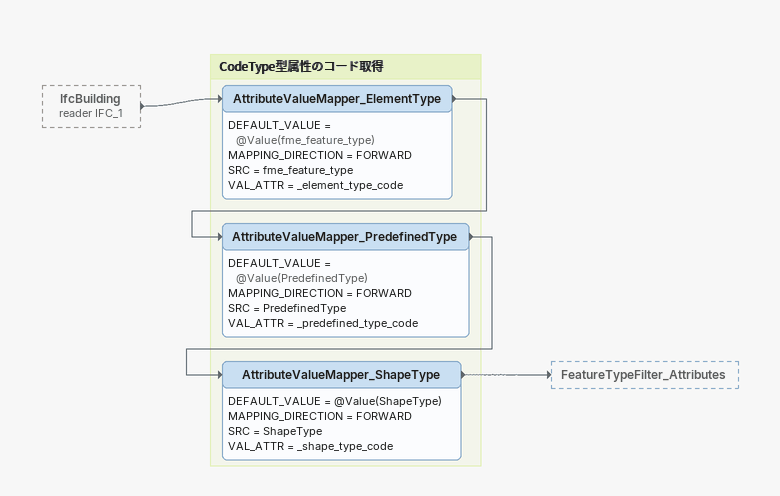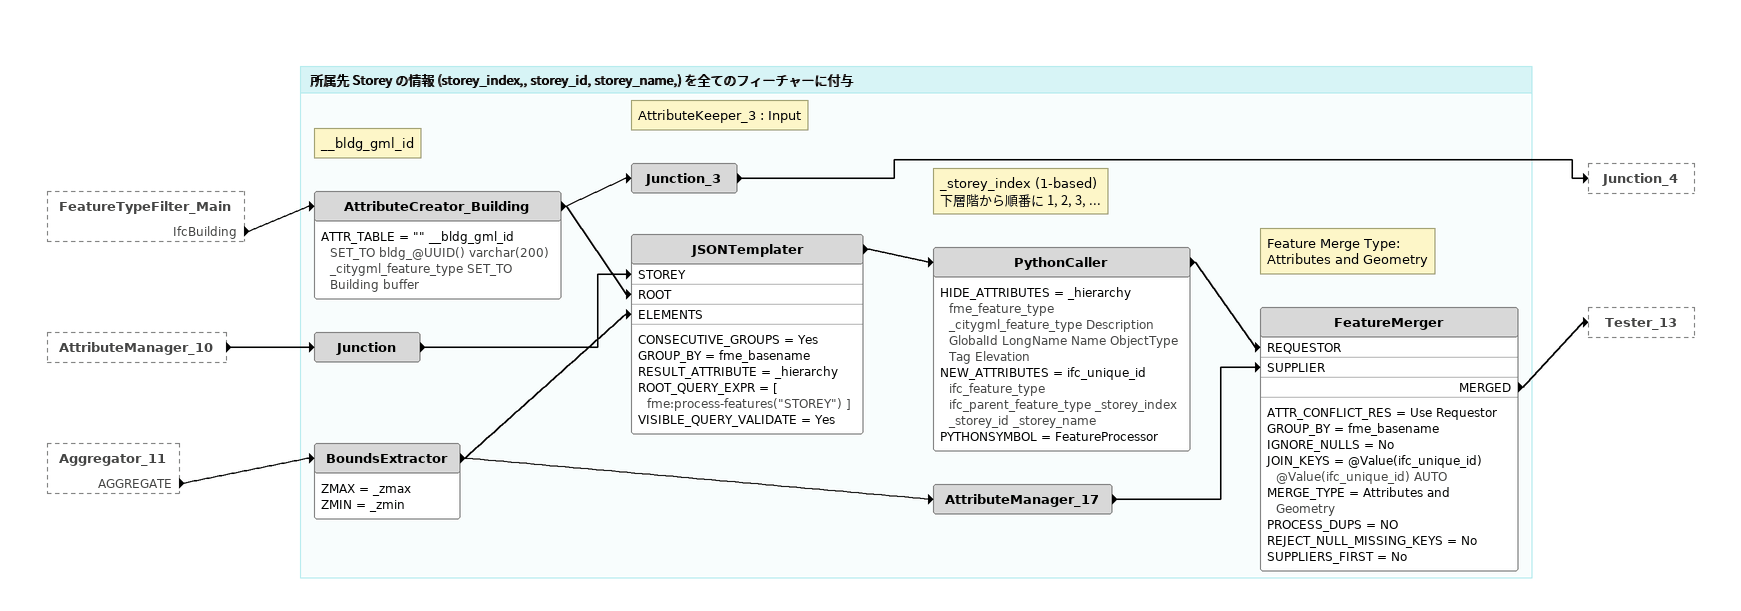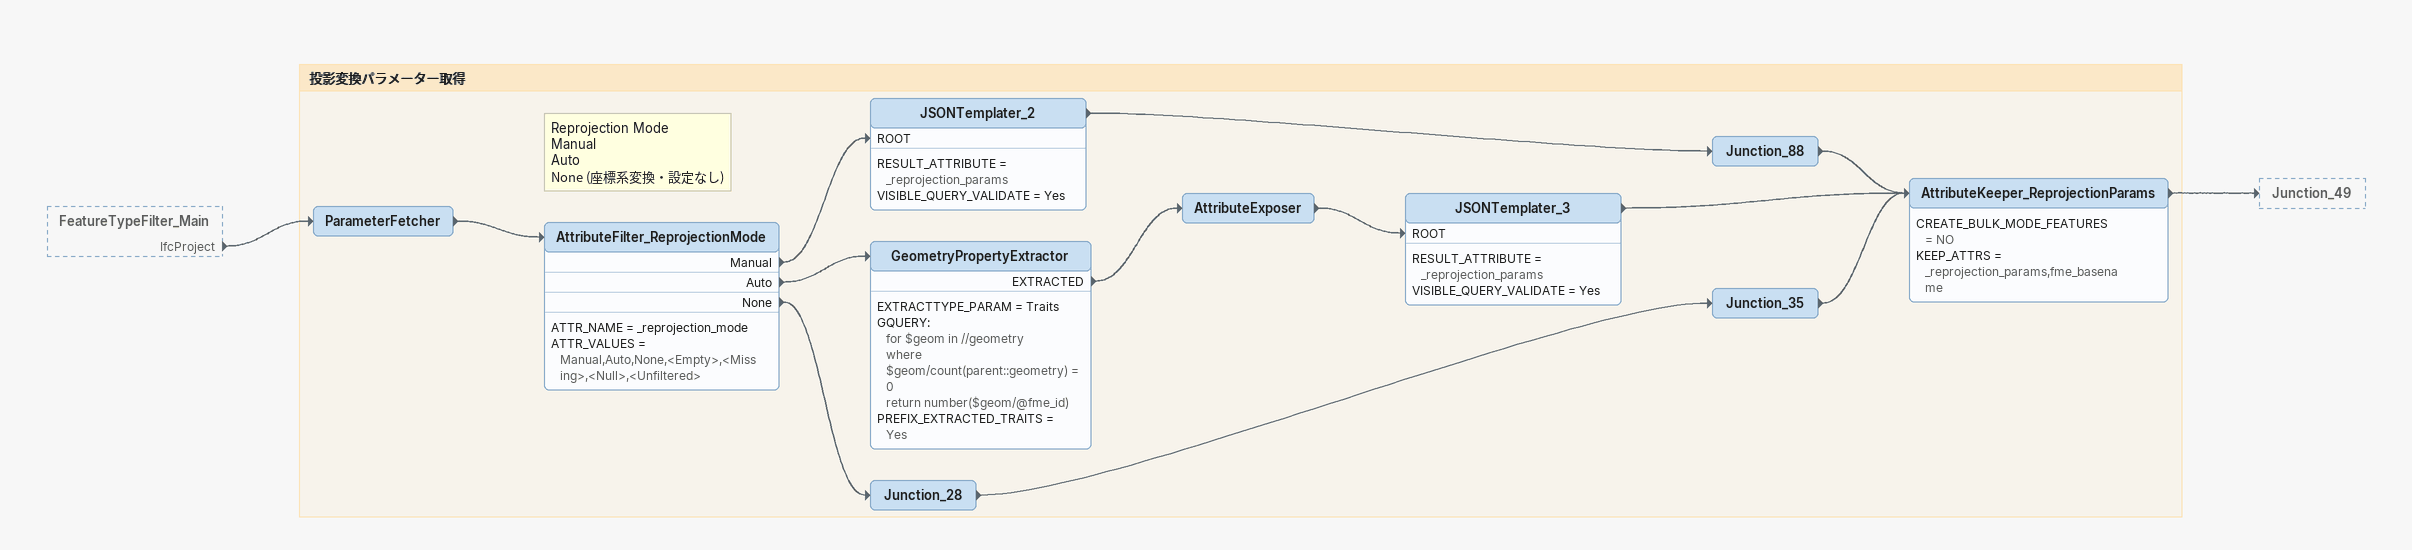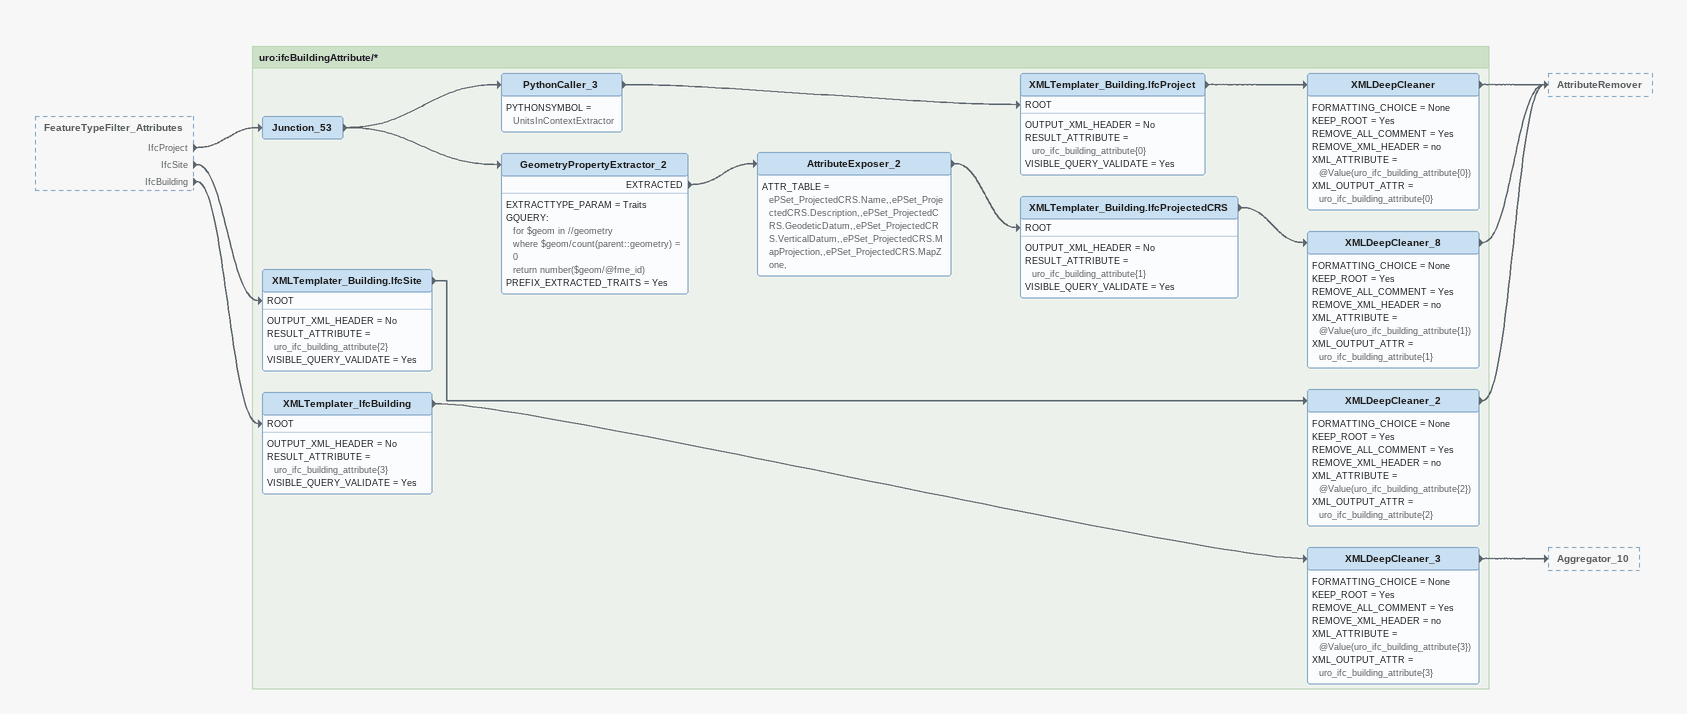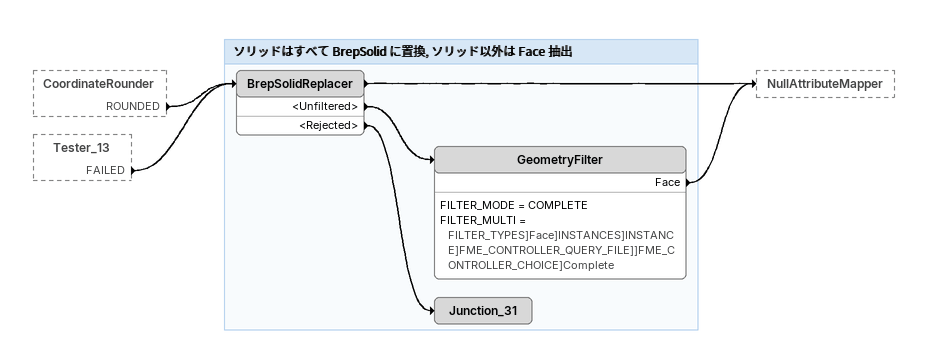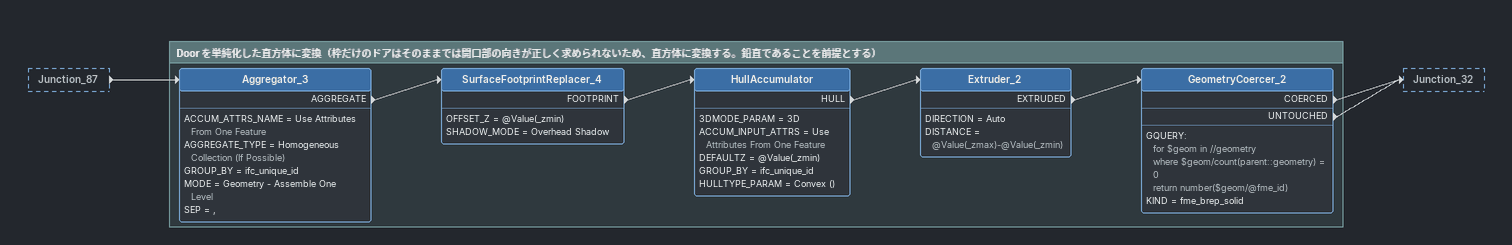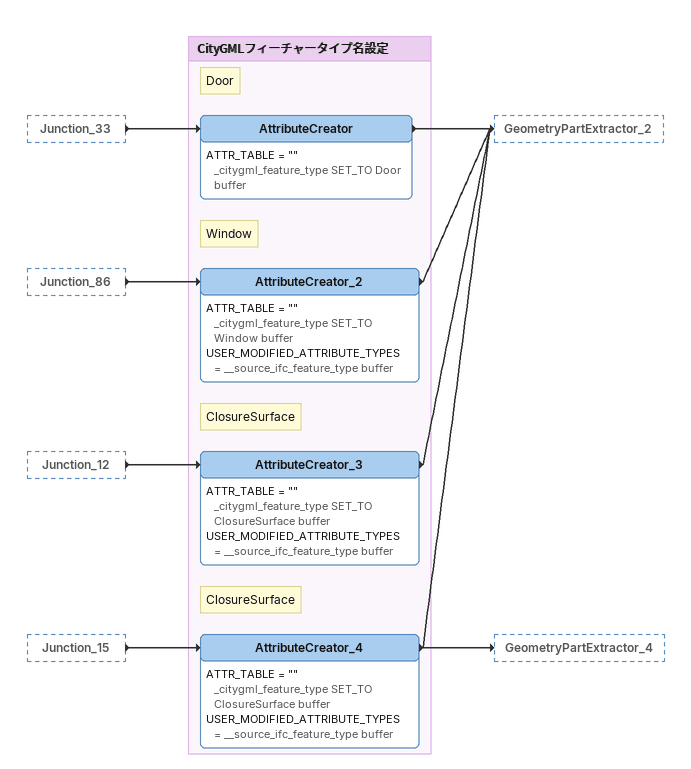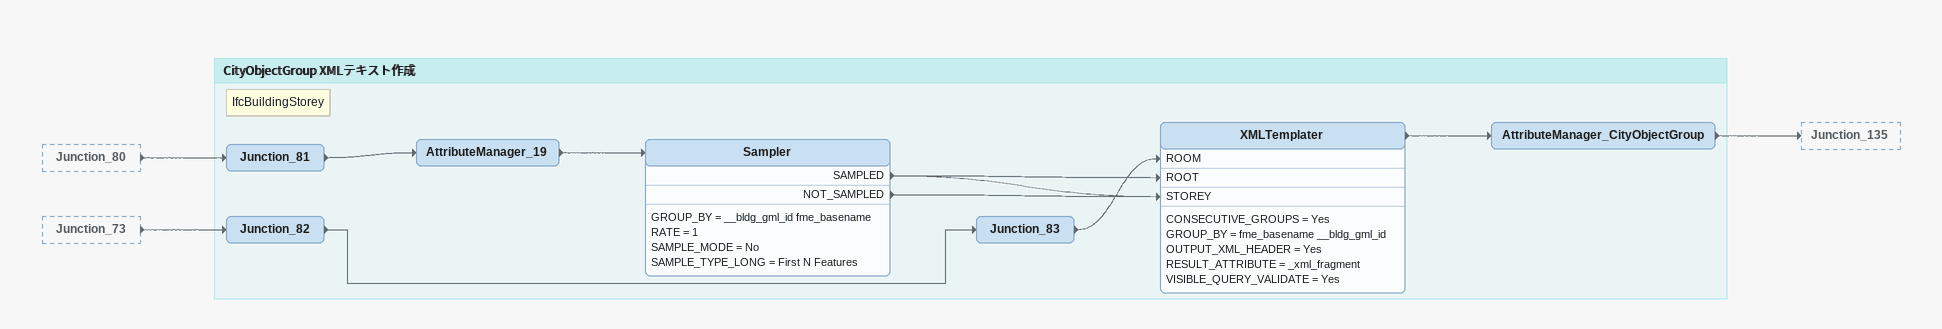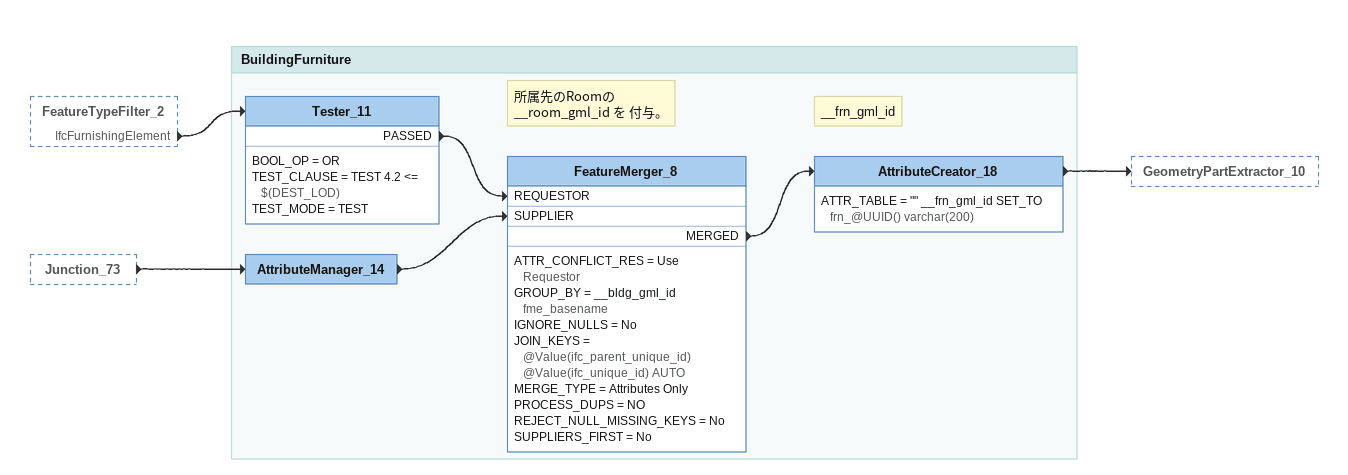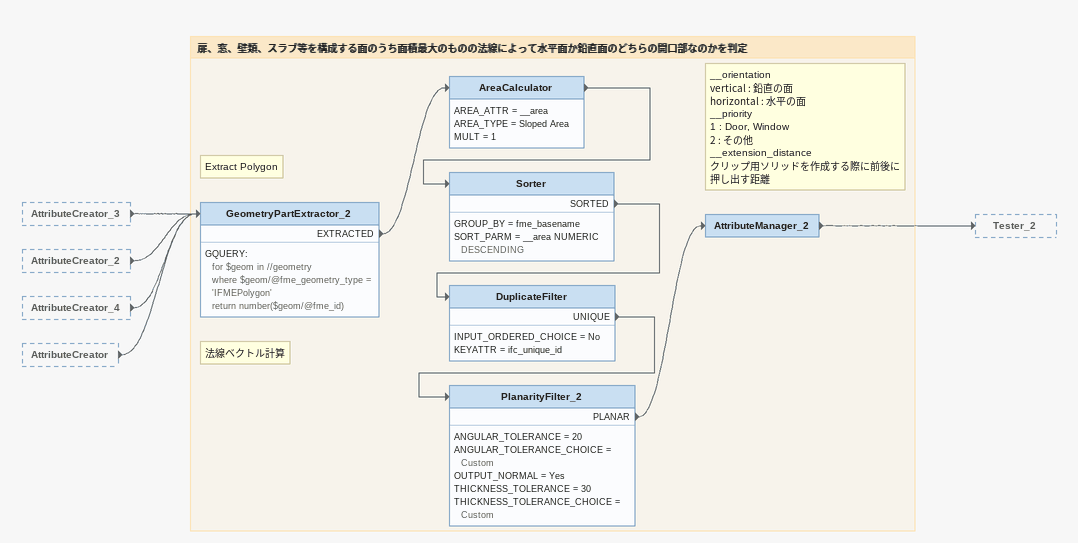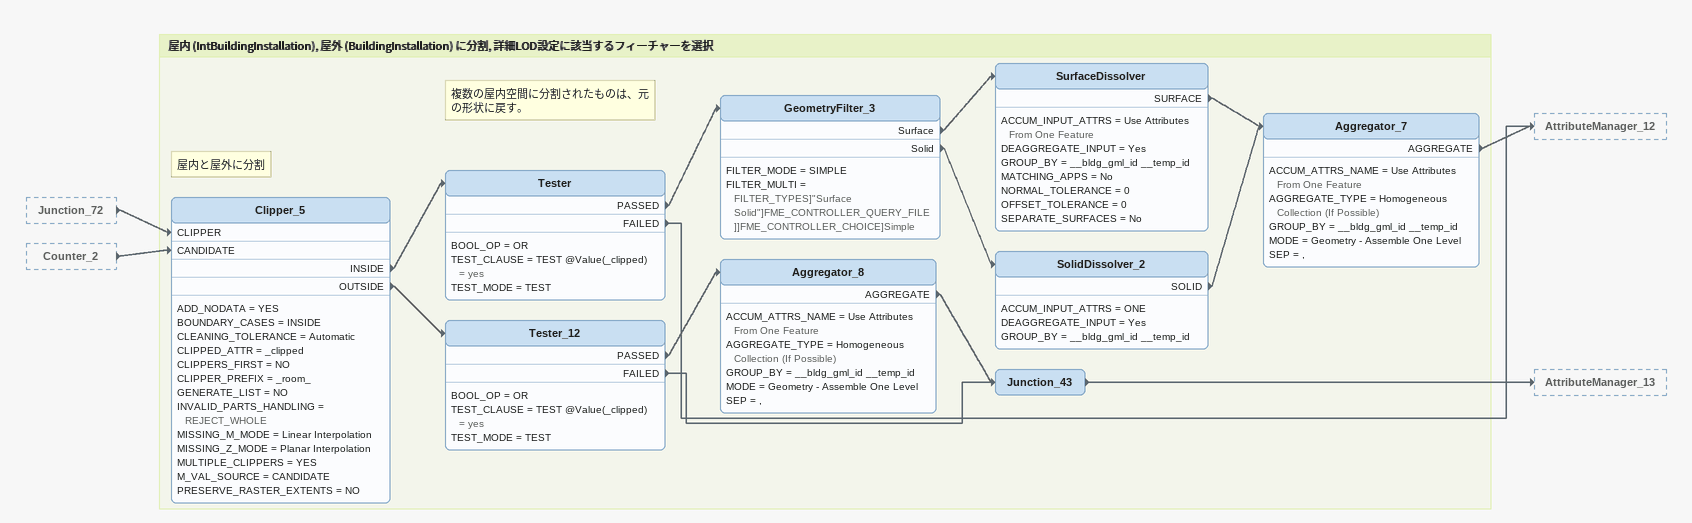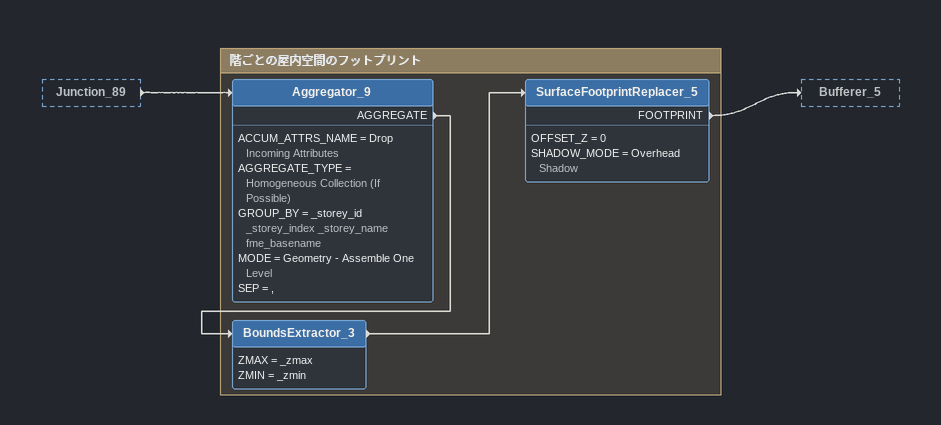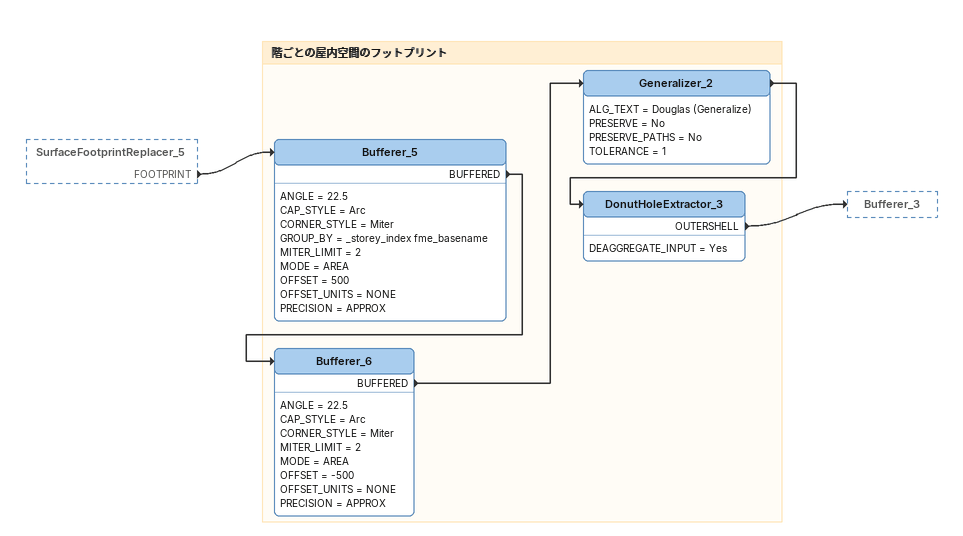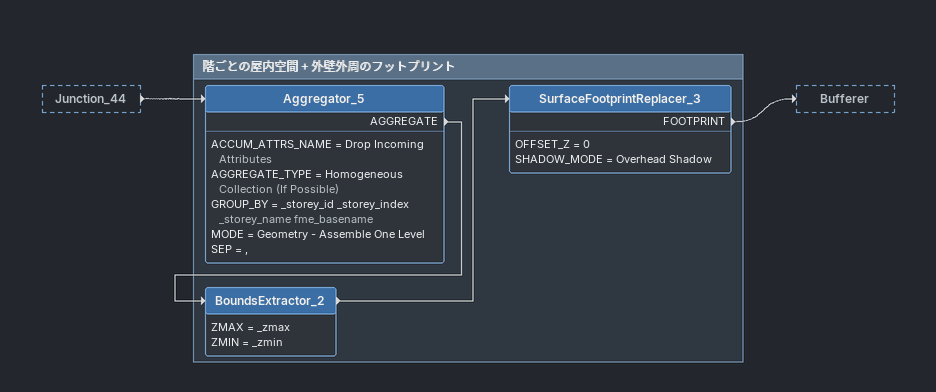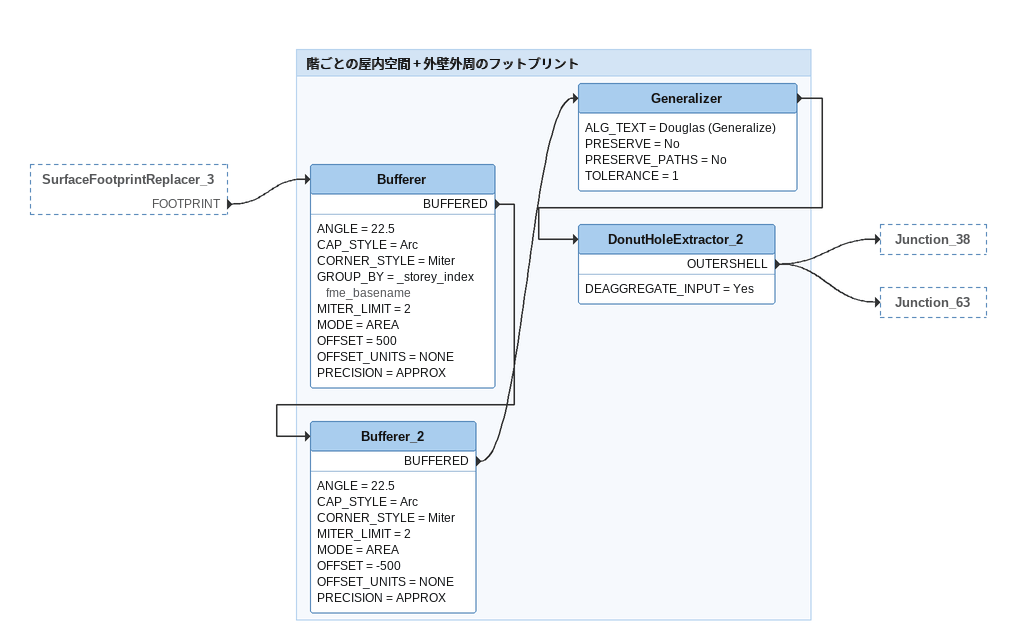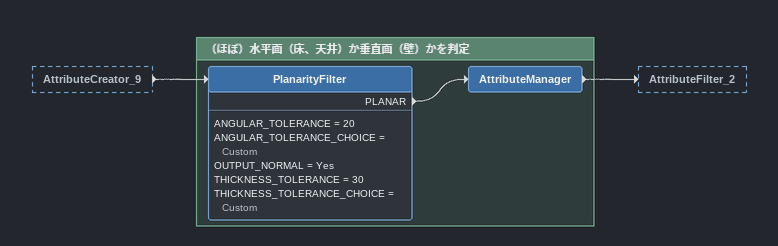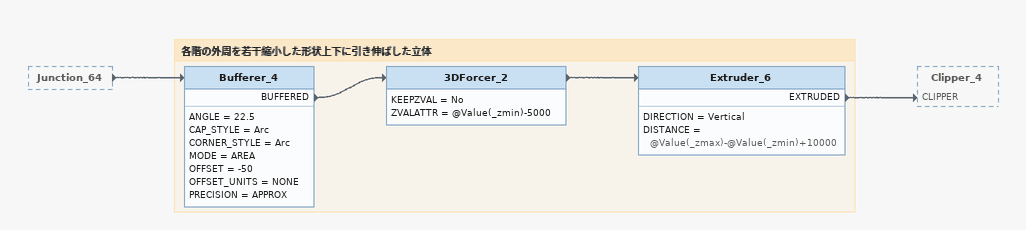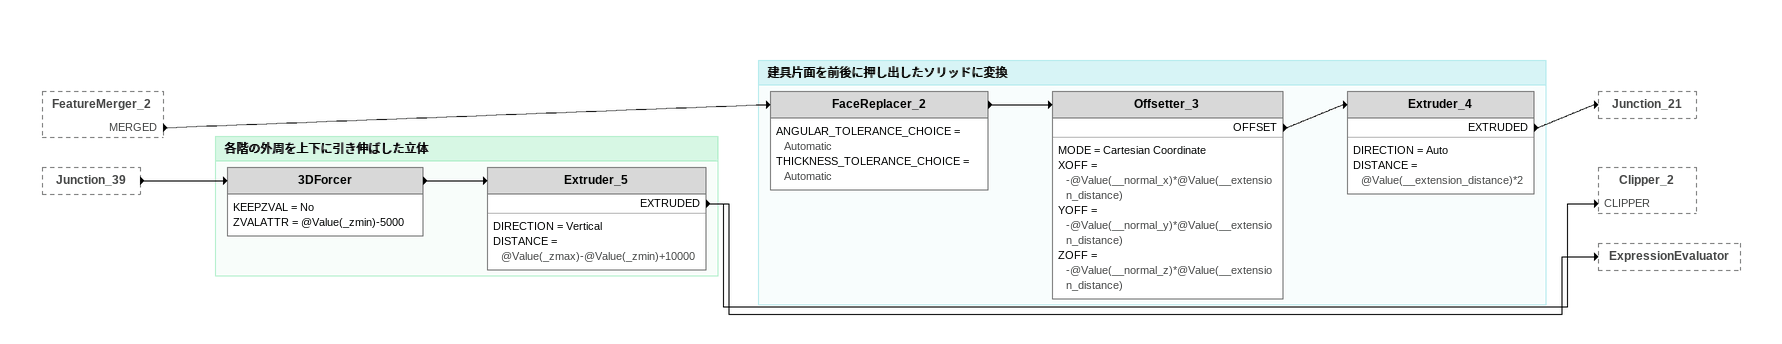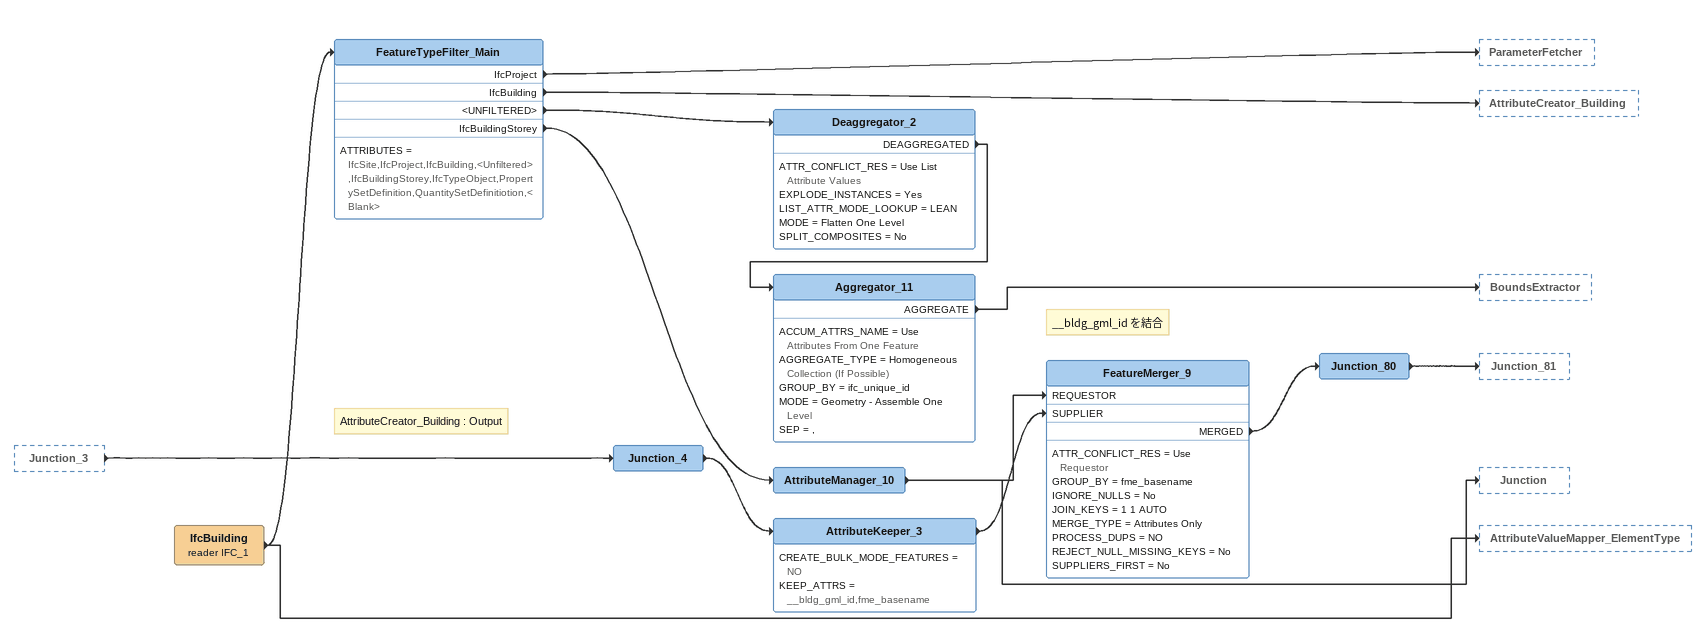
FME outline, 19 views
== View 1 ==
IfcBuilding (reader IFC_1) [outside]
    -> AttributeValueMapper_ElementType

Bookmark: CodeType型属性のコード取得
AttributeValueMapper_ElementType
    DEFAULT_VALUE = @Value(fme_feature_type)
    MAPPING_DIRECTION = FORWARD
    SRC = fme_feature_type
    VAL_ATTR = _element_type_code
    -> AttributeValueMapper_PredefinedType
AttributeValueMapper_PredefinedType
    DEFAULT_VALUE = @Value(PredefinedType)
    MAPPING_DIRECTION = FORWARD
    SRC = PredefinedType
    VAL_ATTR = _predefined_type_code
    -> AttributeValueMapper_ShapeType
AttributeValueMapper_ShapeType
    DEFAULT_VALUE = @Value(ShapeType)
    MAPPING_DIRECTION = FORWARD
    SRC = ShapeType
    VAL_ATTR = _shape_type_code
    -> FeatureTypeFilter_Attributes

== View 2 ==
FeatureTypeFilter_Main [outside]
    IfcBuilding -> AttributeCreator_Building
AttributeManager_10 [outside]
    -> Junction
Aggregator_11 [outside]
    AGGREGATE -> BoundsExtractor

Bookmark: 所属先 Storey の情報 (storey_index,, storey_id, storey_name,) を全てのフィーチャーに付与
Note: __bldg_gml_id
AttributeCreator_Building
    ATTR_TABLE = "" __bldg_gml_id SET_TO bldg_@UUID() varchar(200)  _citygml_feature_type SET_TO Building buffer
    -> JSONTemplater [ROOT]
    -> Junction_3
Note: AttributeKeeper_3 : Input
Junction_3
    -> Junction_4
BoundsExtractor
    ZMAX = _zmax
    ZMIN = _zmin
    -> JSONTemplater [ELEMENTS]
    -> AttributeManager_17
AttributeManager_17
    -> FeatureMerger [SUPPLIER]
Junction
    -> JSONTemplater [STOREY]
JSONTemplater
    CONSECUTIVE_GROUPS = Yes
    GROUP_BY = fme_basename
    RESULT_ATTRIBUTE = _hierarchy
    ROOT_QUERY_EXPR = [ fme:process-features("STOREY") ]
    VISIBLE_QUERY_VALIDATE = Yes
    -> PythonCaller
Note: _storey_index (1-based) / 下層階から順番に 1, 2, 3, ...
PythonCaller
    HIDE_ATTRIBUTES = _hierarchy fme_feature_type _citygml_feature_type Description GlobalId LongName Name ObjectType Tag Elevation
    NEW_ATTRIBUTES = ifc_unique_id ifc_feature_type ifc_parent_feature_type _storey_index _storey_id _storey_name
    PYTHONSYMBOL = FeatureProcessor
    -> FeatureMerger [REQUESTOR]
Note: Feature Merge Type: / Attributes and Geometry
FeatureMerger
    ATTR_CONFLICT_RES = Use Requestor
    GROUP_BY = fme_basename
    IGNORE_NULLS = No
    JOIN_KEYS = @Value(ifc_unique_id) @Value(ifc_unique_id) AUTO
    MERGE_TYPE = Attributes and Geometry
    PROCESS_DUPS = NO
    REJECT_NULL_MISSING_KEYS = No
    SUPPLIERS_FIRST = No
    MERGED -> Tester_13

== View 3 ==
FeatureTypeFilter_Main [outside]
    IfcProject -> ParameterFetcher

Bookmark: 投影変換パラメーター取得
ParameterFetcher
    -> AttributeFilter_ReprojectionMode
Note: Reprojection Mode / Manual / Auto / None (座標系変換・設定なし)
AttributeFilter_ReprojectionMode
    ATTR_NAME = _reprojection_mode
    ATTR_VALUES = Manual,Auto,None,<Empty>,<Missing>,<Null>,<Unfiltered>
    Manual -> JSONTemplater_2 [ROOT]
    Auto -> GeometryPropertyExtractor
    None -> Junction_28
JSONTemplater_2
    RESULT_ATTRIBUTE = _reprojection_params
    VISIBLE_QUERY_VALIDATE = Yes
    -> Junction_88
Junction_88
    -> AttributeKeeper_ReprojectionParams
GeometryPropertyExtractor
    EXTRACTTYPE_PARAM = Traits
    GQUERY:
      for $geom in //geometry
      where $geom/count(parent::geometry) = 0
      return number($geom/@fme_id)
    PREFIX_EXTRACTED_TRAITS = Yes
    EXTRACTED -> AttributeExposer
AttributeExposer
    -> JSONTemplater_3 [ROOT]
JSONTemplater_3
    RESULT_ATTRIBUTE = _reprojection_params
    VISIBLE_QUERY_VALIDATE = Yes
    -> AttributeKeeper_ReprojectionParams
Junction_28
    -> Junction_35
Junction_35
    -> AttributeKeeper_ReprojectionParams
AttributeKeeper_ReprojectionParams
    CREATE_BULK_MODE_FEATURES = NO
    KEEP_ATTRS = _reprojection_params,fme_basename
    -> Junction_49

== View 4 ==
FeatureTypeFilter_Attributes [outside]
    IfcProject -> Junction_53
    IfcSite -> XMLTemplater_Building.IfcSite [ROOT]
    IfcBuilding -> XMLTemplater_IfcBuilding [ROOT]

Bookmark: uro:ifcBuildingAttribute/*
Junction_53
    -> GeometryPropertyExtractor_2
    -> PythonCaller_3
PythonCaller_3
    PYTHONSYMBOL = UnitsInContextExtractor
    -> XMLTemplater_Building.IfcProject [ROOT]
XMLTemplater_Building.IfcProject
    OUTPUT_XML_HEADER = No
    RESULT_ATTRIBUTE = uro_ifc_building_attribute{0}
    VISIBLE_QUERY_VALIDATE = Yes
    -> XMLDeepCleaner
XMLDeepCleaner
    FORMATTING_CHOICE = None
    KEEP_ROOT = Yes
    REMOVE_ALL_COMMENT = Yes
    REMOVE_XML_HEADER = no
    XML_ATTRIBUTE = @Value(uro_ifc_building_attribute{0})
    XML_OUTPUT_ATTR = uro_ifc_building_attribute{0}
    -> AttributeRemover
GeometryPropertyExtractor_2
    EXTRACTTYPE_PARAM = Traits
    GQUERY:
      for $geom in //geometry
      where $geom/count(parent::geometry) = 0
      return number($geom/@fme_id)
    PREFIX_EXTRACTED_TRAITS = Yes
    EXTRACTED -> AttributeExposer_2
AttributeExposer_2
    ATTR_TABLE = ePSet_ProjectedCRS.Name,,ePSet_ProjectedCRS.Description,,ePSet_ProjectedCRS.GeodeticDatum,,ePSet_ProjectedCRS.VerticalDatum,,ePSet_ProjectedCRS.MapProjection,,ePSet_ProjectedCRS.MapZone,
    -> XMLTemplater_Building.IfcProjectedCRS [ROOT]
XMLTemplater_Building.IfcProjectedCRS
    OUTPUT_XML_HEADER = No
    RESULT_ATTRIBUTE = uro_ifc_building_attribute{1}
    VISIBLE_QUERY_VALIDATE = Yes
    -> XMLDeepCleaner_8
XMLDeepCleaner_8
    FORMATTING_CHOICE = None
    KEEP_ROOT = Yes
    REMOVE_ALL_COMMENT = Yes
    REMOVE_XML_HEADER = no
    XML_ATTRIBUTE = @Value(uro_ifc_building_attribute{1})
    XML_OUTPUT_ATTR = uro_ifc_building_attribute{1}
    -> AttributeRemover
XMLTemplater_Building.IfcSite
    OUTPUT_XML_HEADER = No
    RESULT_ATTRIBUTE = uro_ifc_building_attribute{2}
    VISIBLE_QUERY_VALIDATE = Yes
    -> XMLDeepCleaner_2
XMLDeepCleaner_2
    FORMATTING_CHOICE = None
    KEEP_ROOT = Yes
    REMOVE_ALL_COMMENT = Yes
    REMOVE_XML_HEADER = no
    XML_ATTRIBUTE = @Value(uro_ifc_building_attribute{2})
    XML_OUTPUT_ATTR = uro_ifc_building_attribute{2}
    -> AttributeRemover
XMLTemplater_IfcBuilding
    OUTPUT_XML_HEADER = No
    RESULT_ATTRIBUTE = uro_ifc_building_attribute{3}
    VISIBLE_QUERY_VALIDATE = Yes
    -> XMLDeepCleaner_3
XMLDeepCleaner_3
    FORMATTING_CHOICE = None
    KEEP_ROOT = Yes
    REMOVE_ALL_COMMENT = Yes
    REMOVE_XML_HEADER = no
    XML_ATTRIBUTE = @Value(uro_ifc_building_attribute{3})
    XML_OUTPUT_ATTR = uro_ifc_building_attribute{3}
    -> Aggregator_10

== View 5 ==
CoordinateRounder [outside]
    ROUNDED -> BrepSolidReplacer
Tester_13 [outside]
    FAILED -> BrepSolidReplacer

Bookmark: ソリッドはすべて BrepSolid に置換, ソリッド以外は Face 抽出
BrepSolidReplacer
    -> NullAttributeMapper
    <Unfiltered> -> GeometryFilter
    <Rejected> -> Junction_31
GeometryFilter
    FILTER_MODE = COMPLETE
    FILTER_MULTI = FILTER_TYPES]Face]INSTANCES]INSTANCE]FME_CONTROLLER_QUERY_FILE]]FME_CONTROLLER_CHOICE]Complete
    Face -> NullAttributeMapper
Junction_31

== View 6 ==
Junction_87 [outside]
    -> Aggregator_3

Bookmark: Door を単純化した直方体に変換（枠だけのドアはそのままでは開口部の向きが正しく求められないため、直方体に変換する。鉛直であることを前提とする）
Aggregator_3
    ACCUM_ATTRS_NAME = Use Attributes From One Feature
    AGGREGATE_TYPE = Homogeneous Collection (If Possible)
    GROUP_BY = ifc_unique_id
    MODE = Geometry - Assemble One Level
    SEP = ,
    AGGREGATE -> SurfaceFootprintReplacer_4
SurfaceFootprintReplacer_4
    OFFSET_Z = @Value(_zmin)
    SHADOW_MODE = Overhead Shadow
    FOOTPRINT -> HullAccumulator
HullAccumulator
    3DMODE_PARAM = 3D
    ACCUM_INPUT_ATTRS = Use Attributes From One Feature
    DEFAULTZ = @Value(_zmin)
    GROUP_BY = ifc_unique_id
    HULLTYPE_PARAM = Convex ()
    HULL -> Extruder_2
Extruder_2
    DIRECTION = Auto
    DISTANCE = @Value(_zmax)-@Value(_zmin)
    EXTRUDED -> GeometryCoercer_2
GeometryCoercer_2
    GQUERY:
      for $geom in //geometry
      where $geom/count(parent::geometry) = 0
      return number($geom/@fme_id)
    KIND = fme_brep_solid
    COERCED -> Junction_32
    UNTOUCHED -> Junction_32

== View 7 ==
Junction_33 [outside]
    -> AttributeCreator
Junction_86 [outside]
    -> AttributeCreator_2
Junction_12 [outside]
    -> AttributeCreator_3
Junction_15 [outside]
    -> AttributeCreator_4

Bookmark: CityGMLフィーチャータイプ名設定
Note: Door
AttributeCreator
    ATTR_TABLE = "" _citygml_feature_type SET_TO Door buffer
    -> GeometryPartExtractor_2
Note: Window
AttributeCreator_2
    ATTR_TABLE = "" _citygml_feature_type SET_TO Window buffer
    USER_MODIFIED_ATTRIBUTE_TYPES = __source_ifc_feature_type buffer
    -> GeometryPartExtractor_2
Note: ClosureSurface
AttributeCreator_3
    ATTR_TABLE = "" _citygml_feature_type SET_TO ClosureSurface buffer
    USER_MODIFIED_ATTRIBUTE_TYPES = __source_ifc_feature_type buffer
    -> GeometryPartExtractor_2
Note: ClosureSurface
AttributeCreator_4
    ATTR_TABLE = "" _citygml_feature_type SET_TO ClosureSurface buffer
    USER_MODIFIED_ATTRIBUTE_TYPES = __source_ifc_feature_type buffer
    -> GeometryPartExtractor_4
    -> GeometryPartExtractor_2

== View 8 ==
Junction_80 [outside]
    -> Junction_81
Junction_73 [outside]
    -> Junction_82

Bookmark: CityObjectGroup XMLテキスト作成
Junction_82
    -> Junction_83
Junction_83
    -> XMLTemplater [ROOM]
Note: IfcBuildingStorey
Junction_81
    -> AttributeManager_19
AttributeManager_19
    -> Sampler
Sampler
    GROUP_BY = __bldg_gml_id fme_basename
    RATE = 1
    SAMPLE_MODE = No
    SAMPLE_TYPE_LONG = First N Features
    SAMPLED -> XMLTemplater [ROOT]
    SAMPLED -> XMLTemplater [STOREY]
    NOT_SAMPLED -> XMLTemplater [STOREY]
XMLTemplater
    CONSECUTIVE_GROUPS = Yes
    GROUP_BY = fme_basename __bldg_gml_id
    OUTPUT_XML_HEADER = Yes
    RESULT_ATTRIBUTE = _xml_fragment
    VISIBLE_QUERY_VALIDATE = Yes
    -> AttributeManager_CityObjectGroup
AttributeManager_CityObjectGroup
    -> Junction_135

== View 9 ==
FeatureTypeFilter_2 [outside]
    IfcFurnishingElement -> Tester_11
Junction_73 [outside]
    -> AttributeManager_14

Bookmark: BuildingFurniture
AttributeManager_14
    -> FeatureMerger_8 [SUPPLIER]
Tester_11
    BOOL_OP = OR
    TEST_CLAUSE = TEST 4.2 <= $(DEST_LOD)
    TEST_MODE = TEST
    PASSED -> FeatureMerger_8 [REQUESTOR]
Note: 所属先のRoomの / __room_gml_id を 付与。
FeatureMerger_8
    ATTR_CONFLICT_RES = Use Requestor
    GROUP_BY = __bldg_gml_id fme_basename
    IGNORE_NULLS = No
    JOIN_KEYS = @Value(ifc_parent_unique_id) @Value(ifc_unique_id) AUTO
    MERGE_TYPE = Attributes Only
    PROCESS_DUPS = NO
    REJECT_NULL_MISSING_KEYS = No
    SUPPLIERS_FIRST = No
    MERGED -> AttributeCreator_18
Note: __frn_gml_id
AttributeCreator_18
    ATTR_TABLE = "" __frn_gml_id SET_TO frn_@UUID() varchar(200)
    -> GeometryPartExtractor_10

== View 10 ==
AttributeCreator_3 [outside]
    -> GeometryPartExtractor_2
AttributeCreator_2 [outside]
    -> GeometryPartExtractor_2
AttributeCreator_4 [outside]
    -> GeometryPartExtractor_2
AttributeCreator [outside]
    -> GeometryPartExtractor_2

Bookmark: 扉、窓、壁類、スラブ等を構成する面のうち面積最大のものの法線によって水平面か鉛直面のどちらの開口部なのかを判定
Note: Extract Polygon
GeometryPartExtractor_2
    GQUERY:
      for $geom in //geometry
      where $geom/@fme_geometry_type = 'IFMEPolygon'
      return number($geom/@fme_id)
    EXTRACTED -> AreaCalculator
AreaCalculator
    AREA_ATTR = __area
    AREA_TYPE = Sloped Area
    MULT = 1
    -> Sorter
Sorter
    GROUP_BY = fme_basename
    SORT_PARM = __area NUMERIC DESCENDING
    SORTED -> DuplicateFilter
DuplicateFilter
    INPUT_ORDERED_CHOICE = No
    KEYATTR = ifc_unique_id
    UNIQUE -> PlanarityFilter_2
Note: 法線ベクトル計算
PlanarityFilter_2
    ANGULAR_TOLERANCE = 20
    ANGULAR_TOLERANCE_CHOICE = Custom
    OUTPUT_NORMAL = Yes
    THICKNESS_TOLERANCE = 30
    THICKNESS_TOLERANCE_CHOICE = Custom
    PLANAR -> AttributeManager_2
Note: __orientation / vertical : 鉛直の面 / horizontal : 水平の面 / __priority / 1 : Door, Window / 2 : その他 / __extension_distance / クリップ用ソリッドを作成する際に前後に押し出す距離
AttributeManager_2
    -> Tester_2

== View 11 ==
Junction_72 [outside]
    -> Clipper_5 [CLIPPER]
Counter_2 [outside]
    -> Clipper_5 [CANDIDATE]

Bookmark: 屋内 (IntBuildingInstallation), 屋外 (BuildingInstallation) に分割, 詳細LOD設定に該当するフィーチャーを選択
Note: 屋内と屋外に分割
Clipper_5
    ADD_NODATA = YES
    BOUNDARY_CASES = INSIDE
    CLEANING_TOLERANCE = Automatic
    CLIPPED_ATTR = _clipped
    CLIPPERS_FIRST = NO
    CLIPPER_PREFIX = _room_
    GENERATE_LIST = NO
    INVALID_PARTS_HANDLING = REJECT_WHOLE
    MISSING_M_MODE = Linear Interpolation
    MISSING_Z_MODE = Planar Interpolation
    MULTIPLE_CLIPPERS = YES
    M_VAL_SOURCE = CANDIDATE
    PRESERVE_RASTER_EXTENTS = NO
    INSIDE -> Tester
    OUTSIDE -> Tester_12
Note: 複数の屋内空間に分割されたものは、元の形状に戻す。
Tester
    BOOL_OP = OR
    TEST_CLAUSE = TEST @Value(_clipped) = yes
    TEST_MODE = TEST
    PASSED -> GeometryFilter_3
    FAILED -> AttributeManager_12
GeometryFilter_3
    FILTER_MODE = SIMPLE
    FILTER_MULTI = FILTER_TYPES]"Surface Solid"]FME_CONTROLLER_QUERY_FILE]]FME_CONTROLLER_CHOICE]Simple
    Surface -> SurfaceDissolver
    Solid -> SolidDissolver_2
SurfaceDissolver
    ACCUM_INPUT_ATTRS = Use Attributes From One Feature
    DEAGGREGATE_INPUT = Yes
    GROUP_BY = __bldg_gml_id __temp_id
    MATCHING_APPS = No
    NORMAL_TOLERANCE = 0
    OFFSET_TOLERANCE = 0
    SEPARATE_SURFACES = No
    SURFACE -> Aggregator_7
SolidDissolver_2
    ACCUM_INPUT_ATTRS = ONE
    DEAGGREGATE_INPUT = Yes
    GROUP_BY = __bldg_gml_id __temp_id
    SOLID -> Aggregator_7
Aggregator_7
    ACCUM_ATTRS_NAME = Use Attributes From One Feature
    AGGREGATE_TYPE = Homogeneous Collection (If Possible)
    GROUP_BY = __bldg_gml_id __temp_id
    MODE = Geometry - Assemble One Level
    SEP = ,
    AGGREGATE -> AttributeManager_12
Tester_12
    BOOL_OP = OR
    TEST_CLAUSE = TEST @Value(_clipped) = yes
    TEST_MODE = TEST
    PASSED -> Aggregator_8
    FAILED -> Junction_43
Aggregator_8
    ACCUM_ATTRS_NAME = Use Attributes From One Feature
    AGGREGATE_TYPE = Homogeneous Collection (If Possible)
    GROUP_BY = __bldg_gml_id __temp_id
    MODE = Geometry - Assemble One Level
    SEP = ,
    AGGREGATE -> Junction_43
Junction_43
    -> AttributeManager_13

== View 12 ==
Junction_89 [outside]
    -> Aggregator_9

Bookmark: 階ごとの屋内空間のフットプリント
Aggregator_9
    ACCUM_ATTRS_NAME = Drop Incoming Attributes
    AGGREGATE_TYPE = Homogeneous Collection (If Possible)
    GROUP_BY = _storey_id _storey_index _storey_name fme_basename
    MODE = Geometry - Assemble One Level
    SEP = ,
    AGGREGATE -> BoundsExtractor_3
BoundsExtractor_3
    ZMAX = _zmax
    ZMIN = _zmin
    -> SurfaceFootprintReplacer_5
SurfaceFootprintReplacer_5
    OFFSET_Z = 0
    SHADOW_MODE = Overhead Shadow
    FOOTPRINT -> Bufferer_5

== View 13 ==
SurfaceFootprintReplacer_5 [outside]
    FOOTPRINT -> Bufferer_5

Bookmark: 階ごとの屋内空間のフットプリント
Bufferer_5
    ANGLE = 22.5
    CAP_STYLE = Arc
    CORNER_STYLE = Miter
    GROUP_BY = _storey_index fme_basename
    MITER_LIMIT = 2
    MODE = AREA
    OFFSET = 500
    OFFSET_UNITS = NONE
    PRECISION = APPROX
    BUFFERED -> Bufferer_6
Bufferer_6
    ANGLE = 22.5
    CAP_STYLE = Arc
    CORNER_STYLE = Miter
    MITER_LIMIT = 2
    MODE = AREA
    OFFSET = -500
    OFFSET_UNITS = NONE
    PRECISION = APPROX
    BUFFERED -> Generalizer_2
Generalizer_2
    ALG_TEXT = Douglas (Generalize)
    PRESERVE = No
    PRESERVE_PATHS = No
    TOLERANCE = 1
    -> DonutHoleExtractor_3
DonutHoleExtractor_3
    DEAGGREGATE_INPUT = Yes
    OUTERSHELL -> Bufferer_3

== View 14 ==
Junction_44 [outside]
    -> Aggregator_5

Bookmark: 階ごとの屋内空間 + 外壁外周のフットプリント
Aggregator_5
    ACCUM_ATTRS_NAME = Drop Incoming Attributes
    AGGREGATE_TYPE = Homogeneous Collection (If Possible)
    GROUP_BY = _storey_id _storey_index _storey_name fme_basename
    MODE = Geometry - Assemble One Level
    SEP = ,
    AGGREGATE -> BoundsExtractor_2
BoundsExtractor_2
    ZMAX = _zmax
    ZMIN = _zmin
    -> SurfaceFootprintReplacer_3
SurfaceFootprintReplacer_3
    OFFSET_Z = 0
    SHADOW_MODE = Overhead Shadow
    FOOTPRINT -> Bufferer

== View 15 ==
SurfaceFootprintReplacer_3 [outside]
    FOOTPRINT -> Bufferer

Bookmark: 階ごとの屋内空間 + 外壁外周のフットプリント
Bufferer
    ANGLE = 22.5
    CAP_STYLE = Arc
    CORNER_STYLE = Miter
    GROUP_BY = _storey_index fme_basename
    MITER_LIMIT = 2
    MODE = AREA
    OFFSET = 500
    OFFSET_UNITS = NONE
    PRECISION = APPROX
    BUFFERED -> Bufferer_2
Bufferer_2
    ANGLE = 22.5
    CAP_STYLE = Arc
    CORNER_STYLE = Miter
    MITER_LIMIT = 2
    MODE = AREA
    OFFSET = -500
    OFFSET_UNITS = NONE
    PRECISION = APPROX
    BUFFERED -> Generalizer
Generalizer
    ALG_TEXT = Douglas (Generalize)
    PRESERVE = No
    PRESERVE_PATHS = No
    TOLERANCE = 1
    -> DonutHoleExtractor_2
DonutHoleExtractor_2
    DEAGGREGATE_INPUT = Yes
    OUTERSHELL -> Junction_38
    OUTERSHELL -> Junction_63

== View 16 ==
AttributeCreator_9 [outside]
    -> PlanarityFilter

Bookmark: （ほぼ）水平面（床、天井）か垂直面（壁）かを判定
PlanarityFilter
    ANGULAR_TOLERANCE = 20
    ANGULAR_TOLERANCE_CHOICE = Custom
    OUTPUT_NORMAL = Yes
    THICKNESS_TOLERANCE = 30
    THICKNESS_TOLERANCE_CHOICE = Custom
    PLANAR -> AttributeManager
AttributeManager
    -> AttributeFilter_2

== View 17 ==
Junction_64 [outside]
    -> Bufferer_4

Bookmark: 各階の外周を若干縮小した形状上下に引き伸ばした立体
Bufferer_4
    ANGLE = 22.5
    CAP_STYLE = Arc
    CORNER_STYLE = Arc
    MODE = AREA
    OFFSET = -50
    OFFSET_UNITS = NONE
    PRECISION = APPROX
    BUFFERED -> 3DForcer_2
3DForcer_2
    KEEPZVAL = No
    ZVALATTR = @Value(_zmin)-5000
    -> Extruder_6
Extruder_6
    DIRECTION = Vertical
    DISTANCE = @Value(_zmax)-@Value(_zmin)+10000
    EXTRUDED -> Clipper_4 [CLIPPER]

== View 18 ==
FeatureMerger_2 [outside]
    MERGED -> FaceReplacer_2
Junction_39 [outside]
    -> 3DForcer

Bookmark: 建具片面を前後に押し出したソリッドに変換
FaceReplacer_2
    ANGULAR_TOLERANCE_CHOICE = Automatic
    THICKNESS_TOLERANCE_CHOICE = Automatic
    -> Offsetter_3
Offsetter_3
    MODE = Cartesian Coordinate
    XOFF = -@Value(__normal_x)*@Value(__extension_distance)
    YOFF = -@Value(__normal_y)*@Value(__extension_distance)
    ZOFF = -@Value(__normal_z)*@Value(__extension_distance)
    OFFSET -> Extruder_4
Extruder_4
    DIRECTION = Auto
    DISTANCE = @Value(__extension_distance)*2
    EXTRUDED -> Junction_21

Bookmark: 各階の外周を上下に引き伸ばした立体
3DForcer
    KEEPZVAL = No
    ZVALATTR = @Value(_zmin)-5000
    -> Extruder_5
Extruder_5
    DIRECTION = Vertical
    DISTANCE = @Value(_zmax)-@Value(_zmin)+10000
    EXTRUDED -> Clipper_2 [CLIPPER]
    EXTRUDED -> ExpressionEvaluator

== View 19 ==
Junction_3 [outside]
    -> Junction_4
IfcBuilding (reader IFC_1)
    -> FeatureTypeFilter_Main
    -> AttributeValueMapper_ElementType
FeatureTypeFilter_Main
    ATTRIBUTES = IfcSite,IfcProject,IfcBuilding,<Unfiltered>,IfcBuildingStorey,IfcTypeObject,PropertySetDefinition,QuantitySetDefinitiotion,<Blank>
    IfcProject -> ParameterFetcher
    IfcBuilding -> AttributeCreator_Building
    <UNFILTERED> -> Deaggregator_2
    IfcBuildingStorey -> AttributeManager_10
Note: AttributeCreator_Building : Output
Junction_4
    -> AttributeKeeper_3
AttributeKeeper_3
    CREATE_BULK_MODE_FEATURES = NO
    KEEP_ATTRS = __bldg_gml_id,fme_basename
    -> FeatureMerger_9 [SUPPLIER]
Deaggregator_2
    ATTR_CONFLICT_RES = Use List Attribute Values
    EXPLODE_INSTANCES = Yes
    LIST_ATTR_MODE_LOOKUP = LEAN
    MODE = Flatten One Level
    SPLIT_COMPOSITES = No
    DEAGGREGATED -> Aggregator_11
Aggregator_11
    ACCUM_ATTRS_NAME = Use Attributes From One Feature
    AGGREGATE_TYPE = Homogeneous Collection (If Possible)
    GROUP_BY = ifc_unique_id
    MODE = Geometry - Assemble One Level
    SEP = ,
    AGGREGATE -> BoundsExtractor
AttributeManager_10
    -> FeatureMerger_9 [REQUESTOR]
    -> Junction
Note: __bldg_gml_id を結合
FeatureMerger_9
    ATTR_CONFLICT_RES = Use Requestor
    GROUP_BY = fme_basename
    IGNORE_NULLS = No
    JOIN_KEYS = 1 1 AUTO
    MERGE_TYPE = Attributes Only
    PROCESS_DUPS = NO
    REJECT_NULL_MISSING_KEYS = No
    SUPPLIERS_FIRST = No
    MERGED -> Junction_80
Junction_80
    -> Junction_81
